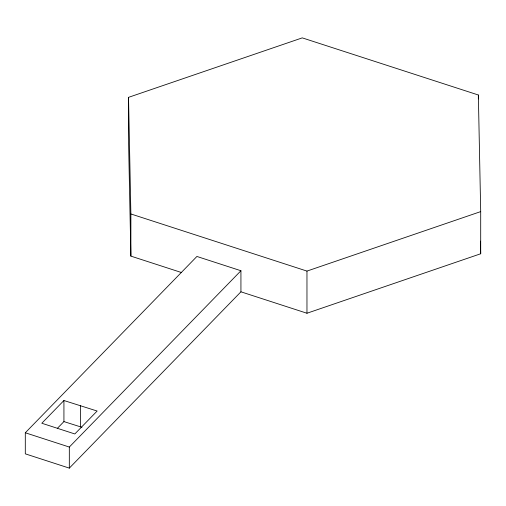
<?xml version="1.0" encoding="UTF-8"?>
<svg xmlns="http://www.w3.org/2000/svg" width="506" height="506" viewBox="0 0 506 506"><rect width="100%" height="100%" fill="white"/><g stroke="black" fill="none" stroke-linecap="round" stroke-linejoin="round"><path stroke-width="0.76" d="M25.3 432.769L196.91 256.46L240.932 270.742L240.932 291.817L69.322 468.126L25.3 453.844L25.3 432.769L69.322 447.051L240.932 270.742M63.927 400.518L41.808 423.244L74.825 433.958L97.139 411.03L63.927 400.518L63.927 421.593L57.456 428.247M181.502 272.538L130.877 256.112L128.53 139.504L128.53 97.348L302.265 37.874L478.353 95.001L480.7 211.609L480.7 253.765L306.965 313.239L240.932 291.817M128.53 97.348L130.877 213.956L306.965 271.089L480.7 211.609M63.927 421.593L81.978 427.311M480.447 241.16L480.7 253.765M478.353 95.001L478.353 98.904M306.965 271.089L306.965 313.239M130.877 213.956L130.877 256.112M80.536 405.774L80.536 426.849M69.322 447.051L69.322 468.126"/></g></svg>
